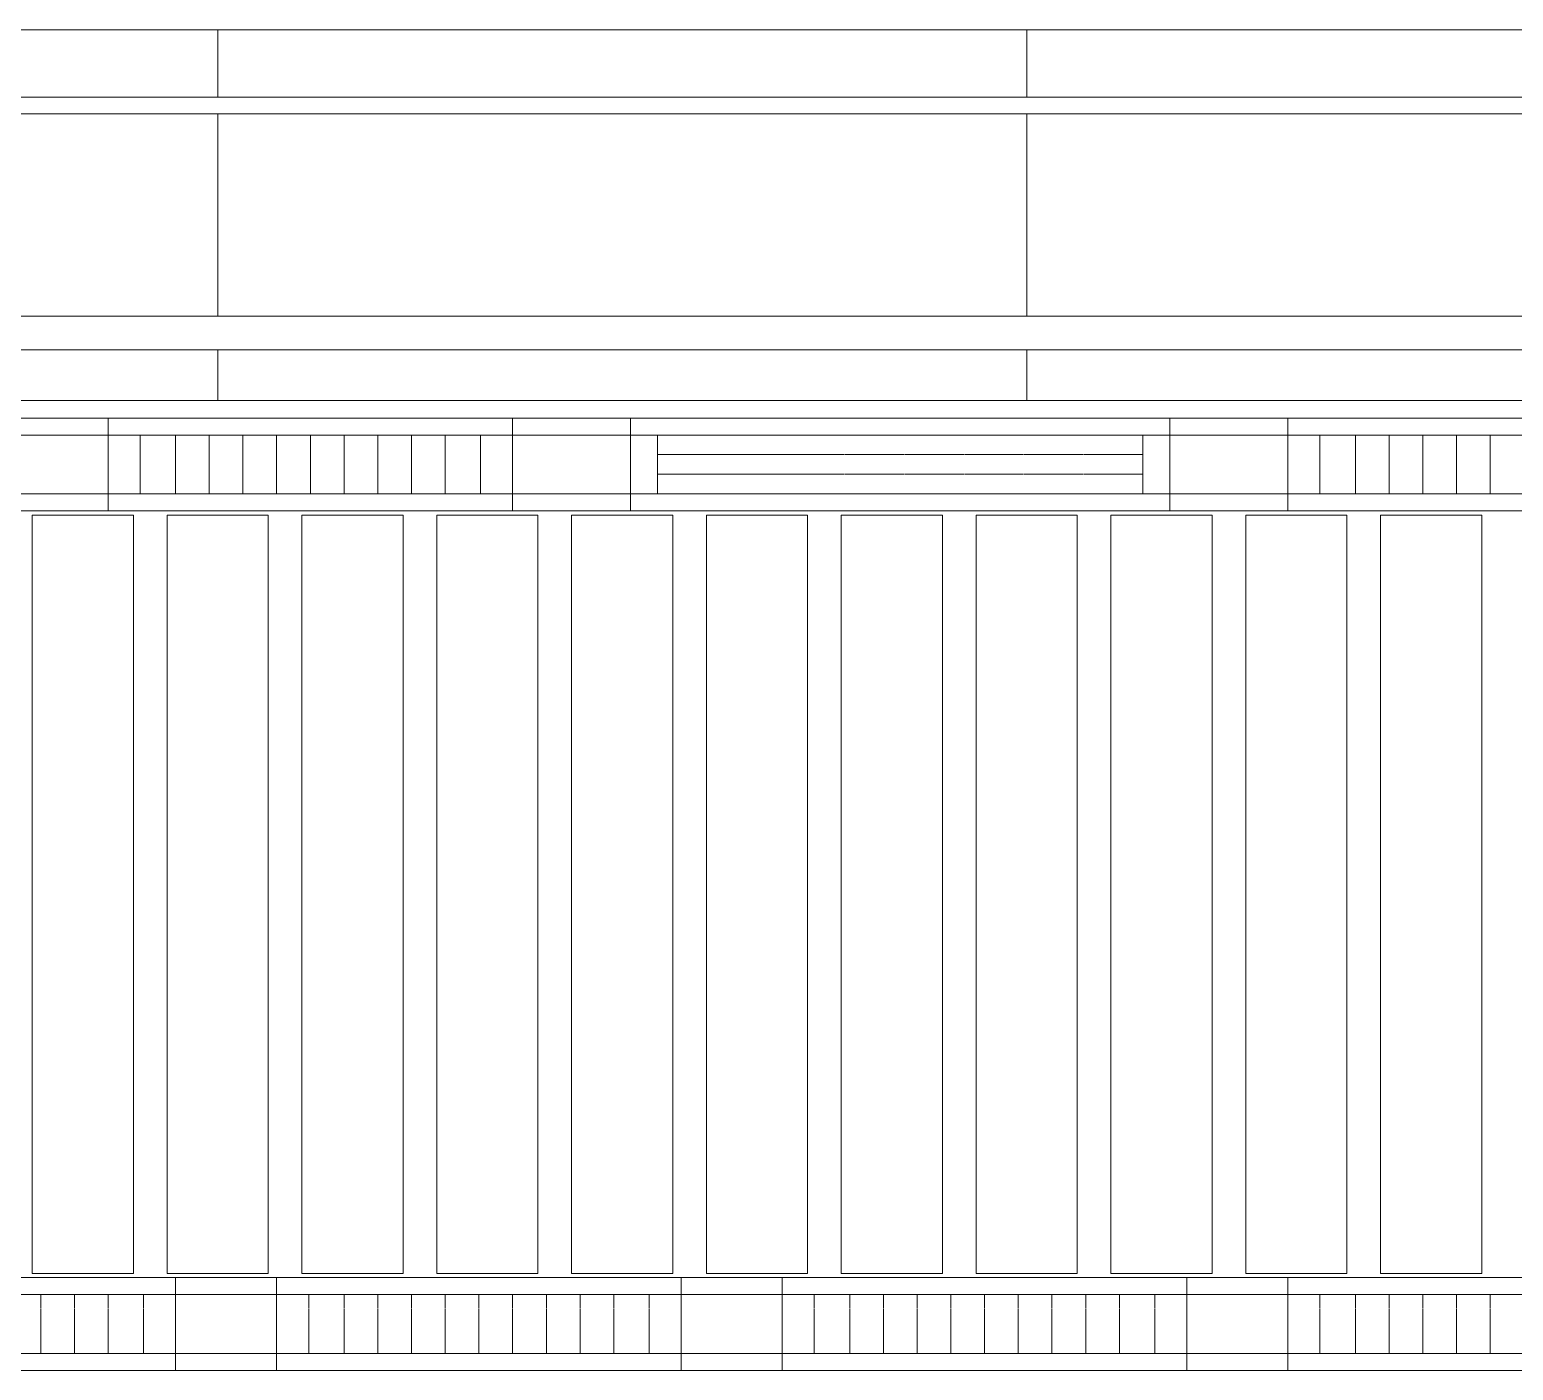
# Model space of a CAD drawing. Header units: millimetres. Extents: x -962357 to -591296, y -223672 to 59420.
# Drawn here: x -741663 to -737261, y -223672 to -219694 of the extents above; entities that cross this region are included whole.
import ezdxf

# ---------------------------------------------------------------- set-up
doc = ezdxf.new("R2010")
doc.units = ezdxf.units.MM
doc.linetypes.add('DPA_Hidden 50', pattern=[3, 2, -1])
doc.layers.add('A-GLAZ-CURT', color=2, linetype='Continuous', lineweight=9)

# ---------------------------------------------------------------- blocks, each defined once
blk = doc.blocks.new('DPA_CP_Metal Ceiling Panel - Vertical Panel with Gap-11114031-4160-01 UPPER PLATFORM LEVEL - REFLECTED CEILING PLAN')
at = {"layer": 'A-GLAZ-CURT'}
for p, q in [((-849807.4, 2689), (-849807.4, 439)), ((-849507.4, 2689), (-849807.4, 2689)), ((-849507.4, 2689), (-849807.4, 2689)), ((-849807.4, 2689), (-849807.4, 439)), ((-849807.4, 439), (-849807.4, 2689)), ((-849807.4, 2689), (-849507.4, 2689)), ((-849507.4, 2689), (-849507.4, 439)), ((-849507.4, 439), (-849507.4, 2689)), ((-849507.4, 2689), (-849507.4, 439)), ((-849507.4, 439), (-849807.4, 439)), ((-849807.4, 439), (-849507.4, 439)), ((-849507.4, 439), (-849807.4, 439))]:
    blk.add_line(p, q, dxfattribs=at)
blk = doc.blocks.new('DPA_CP_Metal Ceiling Panel - Vertical Panel with Gap-V14-4160-01 UPPER PLATFORM LEVEL - REFLECTED CEILING PLAN')
at = {"layer": 'A-GLAZ-CURT'}
for p, q in [((-741657.4, 2689), (-741657.4, 439)), ((-741357.4, 2689), (-741657.4, 2689)), ((-741657.4, 2689), (-741657.4, 439)), ((-741657.4, 439), (-741657.4, 2689)), ((-741657.4, 2689), (-741357.4, 2689)), ((-741357.4, 2689), (-741655.9, 2689)), ((-741357.4, 2689), (-741357.4, 439)), ((-741357.4, 439), (-741357.4, 2689)), ((-741357.4, 2689), (-741357.4, 439)), ((-741357.4, 439), (-741657.4, 439)), ((-741657.4, 439), (-741357.4, 439)), ((-741357.4, 439), (-741657.4, 439))]:
    blk.add_line(p, q, dxfattribs=at)
blk = doc.blocks.new('System Panel - DPA-AR_Metal Ceiling Rectangular Panel-13139259-4160-01 UPPER PLATFORM LEVEL - REFLECTED CEILING PLAN')
at = {"layer": 'A-GLAZ-CURT'}
for p, q in [((-741107.4, 4129), (-743507.4, 4129)), ((-743507.4, 4129), (-743507.4, 3929)), ((-743507.4, 3929), (-743507.4, 4129)), ((-743507.4, 4129), (-741107.4, 4129)), ((-741107.4, 3929), (-741107.4, 4129)), ((-741107.4, 4129), (-741107.4, 3929)), ((-743507.4, 3929), (-741107.4, 3929)), ((-741107.4, 3929), (-743507.4, 3929))]:
    blk.add_line(p, q, dxfattribs=at)
blk = doc.blocks.new('System Panel - DPA-AR_Metal Ceiling Rectangular Panel-13139299-4160-01 UPPER PLATFORM LEVEL - REFLECTED CEILING PLAN')
at = {"layer": 'A-GLAZ-CURT'}
for p, q in [((-818782.4, 3879), (-821182.4, 3879)), ((-821182.4, 3879), (-821182.4, 3279)), ((-821182.4, 3279), (-821182.4, 3879)), ((-821182.4, 3879), (-818782.4, 3879)), ((-818782.4, 3279), (-818782.4, 3879)), ((-818782.4, 3879), (-818782.4, 3279)), ((-821182.4, 3279), (-818782.4, 3279)), ((-818782.4, 3279), (-821182.4, 3279))]:
    blk.add_line(p, q, dxfattribs=at)
blk = doc.blocks.new('System Panel - DPA-AR_Metal Ceiling Rectangular Panel-13144154-4160-01 UPPER PLATFORM LEVEL - REFLECTED CEILING PLAN')
at = {"layer": 'A-GLAZ-CURT'}
for p, q in [((-741107.4, 3179), (-743507.4, 3179)), ((-743507.4, 3179), (-743507.4, 3029)), ((-743507.4, 3029), (-743507.4, 3179)), ((-743507.4, 3179), (-741107.4, 3179)), ((-741107.4, 3029), (-741107.4, 3179)), ((-741107.4, 3179), (-741107.4, 3029)), ((-743507.4, 3029), (-741107.4, 3029)), ((-741107.4, 3029), (-743507.4, 3029))]:
    blk.add_line(p, q, dxfattribs=at)
blk = doc.blocks.new('DPA_CP_Metal Ceiling Luminaire2 - Linear Luminaire-12404975-4160-01 UPPER PLATFORM LEVEL - REFLECTED CEILING PLAN')
at = {"layer": 'A-GLAZ-CURT'}
for p, q in [((-786932.4, 2701.5), (-786932.4, 2976.5)), ((-786932.4, 2976.5), (-785732.4, 2976.5)), ((-786932.4, 2976.5), (-786932.4, 2701.5)), ((-785732.4, 2976.5), (-786932.4, 2976.5)), ((-786932.4, 2976.5), (-785732.4, 2976.5)), ((-785732.4, 2976.5), (-785732.4, 2701.5)), ((-785732.4, 2701.5), (-785732.4, 2976.5)), ((-786932.4, 2939), (-786932.4, 2701.5)), ((-786932.4, 2926.5), (-785732.4, 2926.5)), ((-785732.4, 2939), (-785732.4, 2701.5)), ((-786932.4, 2751.5), (-785732.4, 2751.5)), ((-785732.4, 2701.5), (-786932.4, 2701.5)), ((-785732.4, 2701.5), (-786932.4, 2701.5)), ((-786932.4, 2701.5), (-785732.4, 2701.5))]:
    blk.add_line(p, q, dxfattribs=at)
at = {"layer": 'A-GLAZ-CURT', "linetype": 'DPA_Hidden 50'}
for p, q in [((-786837.4, 2926.5), (-786837.4, 2751.5)), ((-786732.4, 2926.5), (-786732.4, 2751.5)), ((-786632.4, 2926.5), (-786632.4, 2751.5)), ((-786532.4, 2926.5), (-786532.4, 2751.5)), ((-786432.4, 2926.5), (-786432.4, 2751.5)), ((-786332.4, 2926.5), (-786332.4, 2751.5)), ((-786232.4, 2926.5), (-786232.4, 2751.5)), ((-786132.4, 2926.5), (-786132.4, 2751.5)), ((-786032.4, 2926.5), (-786032.4, 2751.5)), ((-785932.4, 2926.5), (-785932.4, 2751.5)), ((-785827.4, 2926.5), (-785827.4, 2751.5))]:
    blk.add_line(p, q, dxfattribs=at)
blk = doc.blocks.new('DPA_CP_Metal Ceiling Panel1 - Horizontal with Gap-13297912-4160-01 UPPER PLATFORM LEVEL - REFLECTED CEILING PLAN')
at = {"layer": 'A-GLAZ-CURT'}
for p, q in [((-786232.4, 151.5), (-786232.4, 426.5)), ((-786232.4, 151.5), (-786232.4, 426.5)), ((-786232.4, 426.5), (-785932.4, 426.5)), ((-786232.4, 426.5), (-785932.4, 426.5)), ((-786232.4, 151.5), (-786232.4, 426.5)), ((-785932.4, 151.5), (-785932.4, 426.5)), ((-785932.4, 426.5), (-785932.4, 151.5)), ((-785932.4, 426.5), (-785932.4, 151.5)), ((-786232.4, 376.5), (-785932.4, 376.5)), ((-786232.4, 201.5), (-785932.4, 201.5)), ((-786232.4, 151.5), (-785932.4, 151.5)), ((-785932.4, 151.5), (-786232.4, 151.5)), ((-785932.4, 151.5), (-786232.4, 151.5))]:
    blk.add_line(p, q, dxfattribs=at)
blk = doc.blocks.new('DPA_CP_Metal Ceiling Air Supply1 - Linear Diffuser Air Supply-12404980-4160-01 UPPER PLATFORM LEVEL - REFLECTED CEILING PLAN')
at = {"layer": 'A-GLAZ-CURT'}
for p, q in [((-788882.4, 2701.5), (-788882.4, 2976.5)), ((-788882.4, 2976.5), (-787282.4, 2976.5)), ((-788882.4, 2701.5), (-788882.4, 2976.5)), ((-788882.4, 2976.5), (-787282.4, 2976.5)), ((-788882.4, 2976.5), (-787282.4, 2976.5)), ((-788882.4, 2701.5), (-788882.4, 2976.5)), ((-787282.4, 2701.5), (-787282.4, 2976.5)), ((-787282.4, 2976.5), (-787282.4, 2701.5)), ((-787282.4, 2976.5), (-787282.4, 2701.5)), ((-787282.4, 2926.5), (-788882.4, 2926.5)), ((-788802.4, 2926.5), (-788802.4, 2751.5)), ((-787362.4, 2926.5), (-787362.4, 2751.5)), ((-787282.4, 2751.5), (-788882.4, 2751.5)), ((-788882.4, 2701.5), (-787282.4, 2701.5)), ((-787282.4, 2701.5), (-788882.4, 2701.5)), ((-787282.4, 2701.5), (-788882.4, 2701.5))]:
    blk.add_line(p, q, dxfattribs=at)
at = {"layer": 'A-GLAZ-CURT', "linetype": 'DPA_Hidden 50'}
for p, q in [((-787362.4, 2868.2), (-788802.4, 2868.2)), ((-787362.4, 2809.9), (-788802.4, 2809.9))]:
    blk.add_line(p, q, dxfattribs=at)
blk = doc.blocks.new('DPA_CP_Metal Ceiling Panel1 - Horizontal with Gap-16028279-4160-01 UPPER PLATFORM LEVEL - REFLECTED CEILING PLAN')
at = {"layer": 'A-GLAZ-CURT'}
for p, q in [((-787282.4, 2701.5), (-787282.4, 2976.5)), ((-787282.4, 2701.5), (-787282.4, 2976.5)), ((-787282.4, 2976.5), (-786932.4, 2976.5)), ((-787282.4, 2976.5), (-786932.4, 2976.5)), ((-787282.4, 2701.5), (-787282.4, 2976.5)), ((-786932.4, 2701.5), (-786932.4, 2976.5)), ((-786932.4, 2976.5), (-786932.4, 2701.5)), ((-786932.4, 2976.5), (-786932.4, 2701.5)), ((-787282.4, 2926.5), (-786932.4, 2926.5)), ((-787282.4, 2751.5), (-786932.4, 2751.5)), ((-787282.4, 2701.5), (-786932.4, 2701.5)), ((-786932.4, 2701.5), (-787282.4, 2701.5)), ((-786932.4, 2701.5), (-787282.4, 2701.5))]:
    blk.add_line(p, q, dxfattribs=at)

msp = doc.modelspace()

# ---------------------------------------------------------------- block references
at = {"layer": 'A-GLAZ-CURT'}
for name, p in [('System Panel - DPA-AR_Metal Ceiling Rectangular Panel-13139259-4160-01 UPPER PLATFORM LEVEL - REFLECTED CEILING PLAN', (2.4, -223823.5)), ('System Panel - DPA-AR_Metal Ceiling Rectangular Panel-13139259-4160-01 UPPER PLATFORM LEVEL - REFLECTED CEILING PLAN', (2402.4, -223823.5)), ('System Panel - DPA-AR_Metal Ceiling Rectangular Panel-13139259-4160-01 UPPER PLATFORM LEVEL - REFLECTED CEILING PLAN', (4802.4, -223823.5)), ('System Panel - DPA-AR_Metal Ceiling Rectangular Panel-13139299-4160-01 UPPER PLATFORM LEVEL - REFLECTED CEILING PLAN', (77677.4, -223823.5)), ('System Panel - DPA-AR_Metal Ceiling Rectangular Panel-13139299-4160-01 UPPER PLATFORM LEVEL - REFLECTED CEILING PLAN', (80077.4, -223823.5)), ('System Panel - DPA-AR_Metal Ceiling Rectangular Panel-13139299-4160-01 UPPER PLATFORM LEVEL - REFLECTED CEILING PLAN', (82477.4, -223823.5)), ('System Panel - DPA-AR_Metal Ceiling Rectangular Panel-13144154-4160-01 UPPER PLATFORM LEVEL - REFLECTED CEILING PLAN', (2.4, -223823.5)), ('System Panel - DPA-AR_Metal Ceiling Rectangular Panel-13144154-4160-01 UPPER PLATFORM LEVEL - REFLECTED CEILING PLAN', (2402.4, -223823.5)), ('System Panel - DPA-AR_Metal Ceiling Rectangular Panel-13144154-4160-01 UPPER PLATFORM LEVEL - REFLECTED CEILING PLAN', (4802.4, -223823.5)), ('DPA_CP_Metal Ceiling Panel1 - Horizontal with Gap-16028279-4160-01 UPPER PLATFORM LEVEL - REFLECTED CEILING PLAN', (45502.4, -223823.5)), ('DPA_CP_Metal Ceiling Panel1 - Horizontal with Gap-16028279-4160-01 UPPER PLATFORM LEVEL - REFLECTED CEILING PLAN', (45502.4, -223823.5)), ('DPA_CP_Metal Ceiling Luminaire2 - Linear Luminaire-12404975-4160-01 UPPER PLATFORM LEVEL - REFLECTED CEILING PLAN', (45502.4, -223823.5)), ('DPA_CP_Metal Ceiling Luminaire2 - Linear Luminaire-12404975-4160-01 UPPER PLATFORM LEVEL - REFLECTED CEILING PLAN', (45502.4, -223823.5)), ('DPA_CP_Metal Ceiling Panel1 - Horizontal with Gap-16028279-4160-01 UPPER PLATFORM LEVEL - REFLECTED CEILING PLAN', (47052.4, -223823.5)), ('DPA_CP_Metal Ceiling Panel1 - Horizontal with Gap-16028279-4160-01 UPPER PLATFORM LEVEL - REFLECTED CEILING PLAN', (47052.4, -223823.5)), ('DPA_CP_Metal Ceiling Air Supply1 - Linear Diffuser Air Supply-12404980-4160-01 UPPER PLATFORM LEVEL - REFLECTED CEILING PLAN', (49002.4, -223823.5)), ('DPA_CP_Metal Ceiling Air Supply1 - Linear Diffuser Air Supply-12404980-4160-01 UPPER PLATFORM LEVEL - REFLECTED CEILING PLAN', (49002.4, -223823.5)), ('DPA_CP_Metal Ceiling Panel1 - Horizontal with Gap-16028279-4160-01 UPPER PLATFORM LEVEL - REFLECTED CEILING PLAN', (49002.4, -223823.5)), ('DPA_CP_Metal Ceiling Panel1 - Horizontal with Gap-16028279-4160-01 UPPER PLATFORM LEVEL - REFLECTED CEILING PLAN', (49002.4, -223823.5)), ('DPA_CP_Metal Ceiling Luminaire2 - Linear Luminaire-12404975-4160-01 UPPER PLATFORM LEVEL - REFLECTED CEILING PLAN', (49002.4, -223823.5)), ('DPA_CP_Metal Ceiling Luminaire2 - Linear Luminaire-12404975-4160-01 UPPER PLATFORM LEVEL - REFLECTED CEILING PLAN', (49002.4, -223823.5)), ('DPA_CP_Metal Ceiling Panel - Vertical Panel with Gap-V14-4160-01 UPPER PLATFORM LEVEL - REFLECTED CEILING PLAN', (2.4, -223823.5)), ('DPA_CP_Metal Ceiling Panel - Vertical Panel with Gap-11114031-4160-01 UPPER PLATFORM LEVEL - REFLECTED CEILING PLAN', (108552.4, -223823.5)), ('DPA_CP_Metal Ceiling Panel - Vertical Panel with Gap-11114031-4160-01 UPPER PLATFORM LEVEL - REFLECTED CEILING PLAN', (108952.4, -223823.5)), ('DPA_CP_Metal Ceiling Panel - Vertical Panel with Gap-11114031-4160-01 UPPER PLATFORM LEVEL - REFLECTED CEILING PLAN', (109352.4, -223823.5)), ('DPA_CP_Metal Ceiling Panel - Vertical Panel with Gap-11114031-4160-01 UPPER PLATFORM LEVEL - REFLECTED CEILING PLAN', (109752.4, -223823.5)), ('DPA_CP_Metal Ceiling Panel - Vertical Panel with Gap-11114031-4160-01 UPPER PLATFORM LEVEL - REFLECTED CEILING PLAN', (110152.4, -223823.5)), ('DPA_CP_Metal Ceiling Panel - Vertical Panel with Gap-11114031-4160-01 UPPER PLATFORM LEVEL - REFLECTED CEILING PLAN', (110552.4, -223823.5)), ('DPA_CP_Metal Ceiling Panel - Vertical Panel with Gap-11114031-4160-01 UPPER PLATFORM LEVEL - REFLECTED CEILING PLAN', (110952.4, -223823.5)), ('DPA_CP_Metal Ceiling Panel - Vertical Panel with Gap-11114031-4160-01 UPPER PLATFORM LEVEL - REFLECTED CEILING PLAN', (111352.4, -223823.5)), ('DPA_CP_Metal Ceiling Panel - Vertical Panel with Gap-11114031-4160-01 UPPER PLATFORM LEVEL - REFLECTED CEILING PLAN', (111752.4, -223823.5)), ('DPA_CP_Metal Ceiling Panel - Vertical Panel with Gap-11114031-4160-01 UPPER PLATFORM LEVEL - REFLECTED CEILING PLAN', (112152.4, -223823.5)), ('DPA_CP_Metal Ceiling Luminaire2 - Linear Luminaire-12404975-4160-01 UPPER PLATFORM LEVEL - REFLECTED CEILING PLAN', (44502.4, -226373.5)), ('DPA_CP_Metal Ceiling Panel1 - Horizontal with Gap-13297912-4160-01 UPPER PLATFORM LEVEL - REFLECTED CEILING PLAN', (45002.4, -223823.5)), ('DPA_CP_Metal Ceiling Luminaire2 - Linear Luminaire-12404975-4160-01 UPPER PLATFORM LEVEL - REFLECTED CEILING PLAN', (46002.4, -226373.5)), ('DPA_CP_Metal Ceiling Panel1 - Horizontal with Gap-13297912-4160-01 UPPER PLATFORM LEVEL - REFLECTED CEILING PLAN', (46502.4, -223823.5)), ('DPA_CP_Metal Ceiling Luminaire2 - Linear Luminaire-12404975-4160-01 UPPER PLATFORM LEVEL - REFLECTED CEILING PLAN', (47502.4, -226373.5)), ('DPA_CP_Metal Ceiling Panel1 - Horizontal with Gap-13297912-4160-01 UPPER PLATFORM LEVEL - REFLECTED CEILING PLAN', (48002.4, -223823.5)), ('DPA_CP_Metal Ceiling Luminaire2 - Linear Luminaire-12404975-4160-01 UPPER PLATFORM LEVEL - REFLECTED CEILING PLAN', (49002.4, -226373.5))]:
    msp.add_blockref(name, p, dxfattribs=at)

doc.saveas('drawing.dxf')
